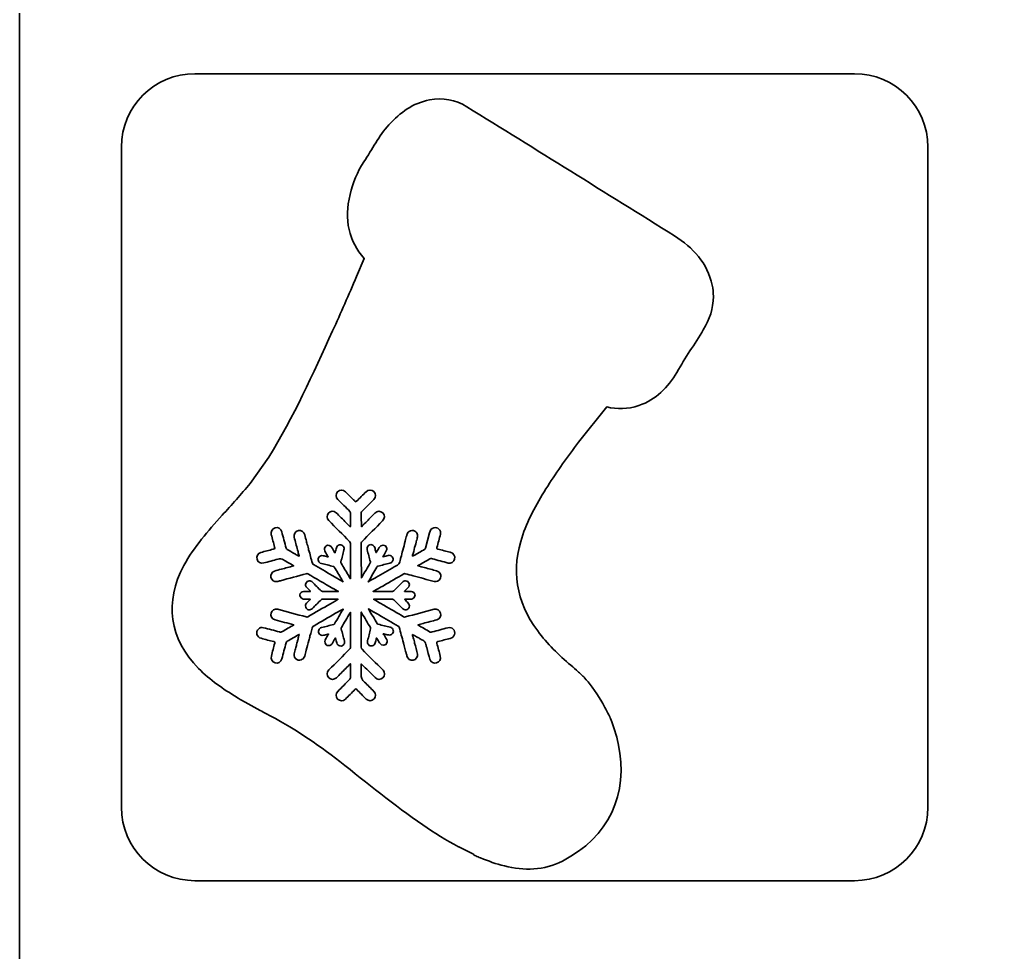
# Model space of a CAD drawing. Extents: x 33 to 2005, y -1071 to -21.
# Drawn here: x 32.9 to 300.2, y -810.9 to -553.9 of the extents above; entities that cross this region are included whole.
import ezdxf

# ---------------------------------------------------------------- set-up
doc = ezdxf.new("R2010")
doc.units = 0
doc.header["$MEASUREMENT"] = 0
doc.layers.add('Layer 1', color=7, linetype='Continuous', lineweight=0)

# ---------------------------------------------------------------- blocks, each defined once
blk = doc.blocks.new('Block_0')
at = {"layer": 'Layer 1', "color": 240, "lineweight": 35, "true_color": 0xed2024}
for points, knots in [([(753.8, -21.22), (753.8, -21.22), (84.26, -21.22), (84.26, -21.22), (55.91, -21.22), (32.93, -44.21), (32.93, -72.56), (32.93, -72.56), (32.93, -1043.07), (32.93, -1043.07), (32.93, -1056.71), (43.99, -1067.78), (57.63, -1067.78), (57.63, -1067.78), (780.43, -1067.78), (780.43, -1067.78), (794.08, -1067.78), (805.14, -1056.71), (805.14, -1043.07), (805.14, -1043.07), (805.14, -72.56), (805.14, -72.56), (805.14, -44.21), (782.15, -21.22), (753.8, -21.22)], [0, 0, 0, 0, 1, 1, 1, 2, 2, 2, 3, 3, 3, 4, 4, 4, 5, 5, 5, 6, 6, 6, 7, 7, 7, 8, 8, 8, 8]), ([(283.22, -770.85), (283.22, -782.02), (274.17, -791.07), (263, -791.07), (263, -791.07), (81.26, -791.07), (81.26, -791.07), (70.09, -791.07), (61.04, -782.02), (61.04, -770.85), (61.04, -770.85), (61.04, -589.11), (61.04, -589.11), (61.04, -577.94), (70.09, -568.89), (81.26, -568.89), (81.26, -568.89), (263, -568.89), (263, -568.89), (274.17, -568.89), (283.22, -577.94), (283.22, -589.11), (283.22, -589.11), (283.22, -770.85), (283.22, -770.85)], [0, 0, 0, 0, 1, 1, 1, 2, 2, 2, 3, 3, 3, 4, 4, 4, 5, 5, 5, 6, 6, 6, 7, 7, 7, 8, 8, 8, 8]), ([(223.82, -627.12), (222.4, -621.02), (218.56, -616.74), (213.41, -613.53), (194.35, -601.65), (175.27, -589.81), (156.18, -577.98), (153.03, -576.02), (149.55, -575.45), (145.9, -576.13), (141.33, -576.97), (137.83, -579.63), (134.75, -582.95), (131.93, -585.99), (130.14, -589.73), (127.85, -593.14), (125.98, -595.92), (124.83, -598.98), (124.02, -602.17), (122.29, -608.97), (123.75, -615.14), (127.91, -619.77), (127.91, -619.77), (125.82, -624.76), (125.82, -624.76), (123.66, -629.69), (121.51, -634.74), (119.2, -639.72), (113.75, -651.51), (108.51, -663.42), (101.61, -674.47), (101.61, -674.47), (96.5, -681.73), (96.5, -681.73), (94.03, -684.73), (91.39, -687.58), (88.79, -690.47), (84.9, -694.8), (81.04, -699.15), (78.23, -704.3), (72.81, -714.26), (74.29, -724.58), (82.28, -732.64), (85.43, -735.82), (89.09, -738.32), (92.9, -740.62), (93.01, -740.69), (93.1, -740.75), (93.2, -740.81), (93.2, -740.81), (93.2, -740.81), (93.2, -740.81), (93.2, -740.81), (93.22, -740.81), (93.22, -740.81), (94.02, -741.3), (94.65, -741.67), (95.16, -741.9), (95.16, -741.9), (99.29, -744.2), (99.29, -744.2), (99.86, -744.51), (100.34, -744.78), (100.82, -745.03), (108.06, -748.75), (114.8, -753.23), (121.19, -758.27), (128.73, -764.21), (136.17, -770.28), (144.09, -775.72), (147.25, -777.89), (150.48, -779.96), (153.94, -781.71), (153.94, -781.71), (154, -781.75), (154, -781.75), (154, -781.75), (157.99, -783.78), (157.99, -783.78), (158.12, -783.96), (158.32, -784.11), (158.64, -784.25), (159.08, -784.43), (159.51, -784.6), (159.94, -784.78), (159.94, -784.78), (159.98, -784.8), (159.98, -784.8), (162.12, -785.66), (164.28, -786.48), (166.54, -787.02), (172.01, -788.34), (177.38, -788.32), (182.54, -785.65), (195.27, -779.09), (200.89, -767.36), (197.92, -753.32), (197.42, -750.95), (196.7, -748.68), (195.76, -746.46), (195.72, -746.37), (195.7, -746.27), (195.65, -746.18), (195.61, -746.11), (195.59, -746.04), (195.55, -745.97), (194.92, -744.55), (194.2, -743.16), (193.37, -741.8), (191.54, -738.65), (189.83, -736.52), (188.63, -735.23), (188.64, -735.23), (188.66, -735.22), (188.67, -735.21), (188.49, -735.04), (188.32, -734.89), (188.15, -734.74), (187.37, -733.95), (186.9, -733.58), (186.9, -733.58), (186.21, -732.96), (185.55, -732.35), (184.86, -731.77), (181.5, -728.93), (178.36, -725.87), (175.73, -722.32), (169.71, -714.22), (168.31, -705.42), (171.61, -695.87), (173.28, -691.08), (175.73, -686.69), (178.47, -682.43), (181.11, -678.29), (184, -674.31), (186.92, -670.37), (186.92, -670.37), (194.75, -660.64), (194.75, -660.64), (197.58, -661.32), (200.52, -661.31), (203.62, -660.24), (208.3, -658.63), (211.61, -655.26), (214.05, -651.12), (216.39, -647.15), (218.94, -643.31), (221.35, -639.4), (223.08, -636.59), (224.11, -633.56), (224.11, -630.23), (224.08, -629.18), (224.06, -628.15), (223.82, -627.12)], [0, 0, 0, 0, 1, 1, 1, 2, 2, 2, 3, 3, 3, 4, 4, 4, 5, 5, 5, 6, 6, 6, 7, 7, 7, 8, 8, 8, 9, 9, 9, 10, 10, 10, 11, 11, 11, 12, 12, 12, 13, 13, 13, 14, 14, 14, 15, 15, 15, 16, 16, 16, 17, 17, 17, 18, 18, 18, 19, 19, 19, 20, 20, 20, 21, 21, 21, 22, 22, 22, 23, 23, 23, 24, 24, 24, 25, 25, 25, 26, 26, 26, 27, 27, 27, 28, 28, 28, 29, 29, 29, 30, 30, 30, 31, 31, 31, 32, 32, 32, 33, 33, 33, 34, 34, 34, 35, 35, 35, 36, 36, 36, 37, 37, 37, 38, 38, 38, 39, 39, 39, 40, 40, 40, 41, 41, 41, 42, 42, 42, 43, 43, 43, 44, 44, 44, 45, 45, 45, 46, 46, 46, 47, 47, 47, 48, 48, 48, 49, 49, 49, 50, 50, 50, 51, 51, 51, 51]), ([(152.82, -723.31), (152.64, -723.9), (152.2, -724.2), (151.63, -724.36), (150.5, -724.64), (149.37, -724.96), (148.24, -725.24), (147.94, -725.31), (147.84, -725.4), (147.94, -725.73), (148.27, -726.91), (148.58, -728.08), (148.89, -729.27), (149.11, -730.08), (148.68, -730.87), (147.88, -731.1), (147.08, -731.33), (146.29, -730.93), (146.04, -730.11), (145.72, -729.05), (145.44, -727.97), (145.17, -726.91), (145.08, -726.61), (144.98, -726.33), (144.94, -726.03), (144.89, -725.44), (144.55, -725.11), (144.05, -724.86), (143.73, -724.72), (143.44, -724.53), (143.14, -724.36), (142.87, -724.2), (142.61, -724.05), (142.34, -723.9), (141.97, -723.7), (141.59, -723.5), (141.23, -723.31), (141.25, -723.47), (141.29, -723.64), (141.31, -723.81), (141.39, -723.95), (141.45, -724.1), (141.44, -724.27), (141.57, -724.73), (141.77, -725.19), (141.81, -725.68), (142.14, -726.68), (142.42, -727.69), (142.62, -728.71), (142.77, -729.48), (142.17, -730.19), (141.37, -730.34), (140.62, -730.48), (139.9, -730), (139.7, -729.25), (139.61, -728.91), (139.53, -728.56), (139.44, -728.22), (139.42, -728.21), (139.42, -728.21), (139.42, -728.19), (139.36, -727.98), (139.3, -727.75), (139.23, -727.54), (139.11, -727.02), (138.97, -726.5), (138.84, -725.98), (138.74, -725.87), (138.75, -725.73), (138.72, -725.61), (138.34, -724.15), (137.95, -722.72), (137.56, -721.28), (137.53, -721.12), (137.42, -721.06), (137.3, -721), (135.52, -719.97), (133.74, -718.95), (131.98, -717.92), (131.52, -717.66), (131.07, -717.4), (130.62, -717.13), (130.62, -717.13), (130.59, -717.11), (130.59, -717.11), (130.59, -717.11), (129.87, -716.7), (129.87, -716.7), (129.87, -716.7), (129.85, -716.7), (129.85, -716.7), (129.85, -716.7), (129.08, -716.26), (129.08, -716.26), (129.13, -716.32), (129.17, -716.39), (129.21, -716.45), (129.96, -717.73), (130.73, -718.99), (131.47, -720.25), (131.54, -720.39), (131.65, -720.45), (131.78, -720.48), (132.88, -720.75), (133.99, -721.03), (135.09, -721.31), (135.42, -721.4), (135.67, -721.56), (135.82, -721.86), (136.04, -722.27), (136.01, -722.69), (135.71, -723.05), (135.42, -723.41), (135.03, -723.53), (134.59, -723.42), (134.15, -723.31), (133.74, -723.2), (133.31, -723.09), (133.27, -723.08), (133.23, -723.05), (133.17, -723.09), (133.17, -723.09), (133.26, -723.25), (133.26, -723.25), (133.54, -723.72), (133.83, -724.2), (134.12, -724.67), (134.26, -724.91), (134.29, -725.17), (134.23, -725.44), (134.01, -726.49), (132.63, -726.46), (132.16, -725.61), (131.92, -725.19), (131.65, -724.78), (131.4, -724.36), (131.38, -724.32), (131.37, -724.25), (131.29, -724.23), (131.28, -724.29), (131.26, -724.34), (131.26, -724.39), (131.14, -724.81), (131.05, -725.22), (130.93, -725.63), (130.82, -726.03), (130.54, -726.3), (130.14, -726.4), (129.74, -726.5), (129.38, -726.39), (129.09, -726.08), (128.82, -725.78), (128.76, -725.43), (128.85, -725.03), (129.13, -723.92), (129.41, -722.83), (129.68, -721.72), (129.71, -721.61), (129.71, -721.5), (129.65, -721.4), (128.85, -720.09), (128.07, -718.76), (127.27, -717.44), (127.21, -717.34), (127.16, -717.25), (127.1, -717.14), (127.1, -717.14), (127.1, -719.78), (127.1, -719.78), (127.1, -722.12), (127.1, -724.47), (127.09, -726.82), (127.09, -727.05), (127.16, -727.19), (127.32, -727.36), (129.26, -729.28), (131.18, -731.2), (133.11, -733.13), (133.64, -733.67), (133.62, -734.67), (133.09, -735.19), (132.44, -735.8), (131.54, -735.8), (130.9, -735.16), (129.68, -733.95), (128.48, -732.72), (127.25, -731.52), (127.23, -731.47), (127.18, -731.45), (127.1, -731.38), (127.1, -732.36), (127.18, -733.27), (127.07, -734.18), (126.97, -735.13), (127.32, -735.79), (128.02, -736.41), (128.92, -737.21), (129.74, -738.09), (130.59, -738.94), (131.18, -739.54), (131.2, -740.46), (130.63, -741.04), (130.03, -741.67), (129.07, -741.68), (128.45, -741.06), (127.58, -740.2), (126.71, -739.33), (125.86, -738.45), (125.66, -738.24), (125.54, -738.24), (125.35, -738.46), (124.49, -739.34), (123.62, -740.21), (122.73, -741.09), (122.13, -741.68), (121.19, -741.65), (120.6, -741.06), (120.02, -740.49), (120.02, -739.54), (120.62, -738.95), (121.72, -737.84), (122.83, -736.73), (123.96, -735.63), (124.08, -735.5), (124.12, -735.38), (124.12, -735.21), (124.12, -735.21), (124.12, -731.36), (124.12, -731.36), (123.66, -731.8), (123.26, -732.21), (122.85, -732.61), (121.99, -733.47), (121.15, -734.33), (120.29, -735.18), (119.65, -735.8), (118.74, -735.79), (118.13, -735.19), (117.54, -734.6), (117.58, -733.67), (118.22, -733.04), (120.13, -731.13), (122.04, -729.2), (123.96, -727.28), (124.04, -727.19), (124.12, -727.12), (124.12, -726.98), (124.12, -726.98), (124.12, -718.18), (124.12, -718.18), (124.12, -718.17), (124.12, -718.17), (124.12, -718.15), (124.12, -718.15), (124.12, -717.16), (124.12, -717.16), (124.08, -717.22), (124.06, -717.28), (124.02, -717.34), (123.22, -718.69), (122.44, -720.05), (121.65, -721.39), (121.57, -721.51), (121.55, -721.63), (121.6, -721.77), (121.88, -722.88), (122.18, -723.97), (122.46, -725.08), (122.54, -725.39), (122.52, -725.71), (122.34, -725.97), (122.07, -726.36), (121.69, -726.54), (121.24, -726.45), (120.79, -726.36), (120.49, -726.08), (120.37, -725.63), (120.27, -725.22), (120.16, -724.8), (120.04, -724.38), (120.02, -724.33), (120.04, -724.28), (119.98, -724.25), (119.98, -724.25), (119.89, -724.39), (119.89, -724.39), (119.61, -724.87), (119.32, -725.35), (119.05, -725.83), (118.91, -726.07), (118.69, -726.22), (118.43, -726.31), (117.4, -726.61), (116.76, -725.39), (117.27, -724.57), (117.54, -724.16), (117.78, -723.74), (118.02, -723.32), (118.05, -723.27), (118.1, -723.23), (118.08, -723.14), (118.02, -723.16), (117.97, -723.17), (117.91, -723.18), (117.5, -723.3), (117.08, -723.41), (116.68, -723.5), (116.27, -723.6), (115.91, -723.5), (115.62, -723.18), (115.33, -722.88), (115.25, -722.51), (115.39, -722.12), (115.52, -721.73), (115.8, -721.5), (116.19, -721.4), (117.3, -721.11), (118.4, -720.82), (119.51, -720.53), (119.63, -720.5), (119.7, -720.45), (119.77, -720.34), (120.53, -719.01), (121.3, -717.7), (122.09, -716.37), (122.09, -716.36), (122.1, -716.34), (122.11, -716.31), (122.11, -716.31), (121.95, -716.42), (121.95, -716.42), (121.95, -716.42), (121.93, -716.42), (121.93, -716.42), (121.93, -716.42), (120.04, -717.45), (120.04, -717.45), (118.07, -718.58), (116.1, -719.72), (114.13, -720.86), (113.85, -721.01), (113.64, -721.19), (113.58, -721.54), (113.47, -722.06), (113.31, -722.56), (113.17, -723.06), (113.17, -723.06), (112.98, -723.69), (112.98, -723.69), (112.92, -724.11), (112.78, -724.52), (112.67, -724.94), (112.41, -725.82), (112.22, -726.74), (111.92, -727.61), (111.8, -728.16), (111.66, -728.71), (111.53, -729.24), (111.47, -729.47), (111.36, -729.67), (111.19, -729.85), (111.11, -729.96), (111.03, -730.05), (110.87, -730.06), (110.46, -730.41), (109.84, -730.47), (109.33, -730.18), (108.81, -729.9), (108.47, -729.2), (108.6, -728.61), (108.65, -728.36), (108.67, -728.08), (108.81, -727.84), (108.92, -727.41), (108.98, -726.97), (109.17, -726.58), (109.25, -726.19), (109.3, -725.8), (109.45, -725.44), (109.52, -725.15), (109.61, -724.86), (109.69, -724.56), (109.79, -724.15), (109.89, -723.75), (110.02, -723.25), (109.41, -723.6), (108.86, -723.9), (108.31, -724.22), (107.78, -724.53), (107.25, -724.86), (106.71, -725.15), (106.52, -725.25), (106.44, -725.39), (106.39, -725.59), (106, -727.05), (105.62, -728.53), (105.22, -729.99), (104.98, -730.87), (104.18, -731.33), (103.35, -731.11), (102.53, -730.88), (102.1, -730.08), (102.34, -729.22), (102.64, -728.03), (102.95, -726.84), (103.28, -725.67), (103.36, -725.39), (103.28, -725.31), (103.02, -725.25), (101.86, -724.96), (100.68, -724.66), (99.52, -724.34), (98.31, -724), (97.92, -722.62), (98.79, -721.78), (99.17, -721.41), (99.64, -721.28), (100.15, -721.41), (101.62, -721.79), (103.08, -722.18), (104.55, -722.59), (104.85, -722.67), (105.09, -722.64), (105.37, -722.47), (106.39, -721.86), (107.44, -721.28), (108.53, -720.64), (107.63, -720.4), (106.8, -720.17), (105.95, -719.95), (105.09, -719.72), (104.2, -719.5), (103.35, -719.25), (102.42, -718.98), (101.98, -718.17), (102.25, -717.34), (102.5, -716.55), (103.28, -716.15), (104.09, -716.36), (106.71, -717.07), (109.33, -717.76), (111.96, -718.45), (112.11, -718.51), (112.22, -718.51), (112.38, -718.42), (114.46, -717.22), (116.55, -716.02), (118.63, -714.82), (118.63, -714.82), (119.88, -714.08), (119.88, -714.08), (119.88, -714.08), (120.71, -713.59), (120.71, -713.59), (120.71, -713.59), (119.83, -713.59), (119.83, -713.59), (118.68, -713.59), (117.52, -713.59), (116.35, -713.59), (116.23, -713.59), (116.15, -713.64), (116.06, -713.71), (115.25, -714.53), (114.44, -715.33), (113.64, -716.14), (113.35, -716.42), (113.01, -716.55), (112.61, -716.46), (112.2, -716.37), (111.92, -716.12), (111.81, -715.73), (111.69, -715.33), (111.77, -714.96), (112.06, -714.66), (112.36, -714.34), (112.67, -714.05), (112.97, -713.75), (113.01, -713.71), (113.05, -713.67), (113.08, -713.62), (113.02, -713.57), (112.96, -713.59), (112.91, -713.59), (112.41, -713.59), (111.94, -713.57), (111.44, -713.59), (110.48, -713.64), (109.75, -712.45), (110.53, -711.73), (110.74, -711.54), (110.97, -711.44), (111.25, -711.44), (111.25, -711.44), (113.08, -711.44), (113.08, -711.44), (113.1, -711.36), (113.05, -711.34), (113.02, -711.31), (113.02, -711.31), (112.1, -710.39), (112.1, -710.39), (111.76, -710.06), (111.67, -709.65), (111.82, -709.23), (111.99, -708.79), (112.33, -708.54), (112.8, -708.52), (113.12, -708.49), (113.4, -708.63), (113.64, -708.87), (114.44, -709.67), (115.24, -710.48), (116.05, -711.29), (116.15, -711.39), (116.25, -711.44), (116.41, -711.44), (116.41, -711.44), (120.8, -711.44), (120.8, -711.44), (120.8, -711.44), (119.85, -710.9), (119.85, -710.9), (119.85, -710.9), (119.79, -710.87), (119.79, -710.87), (119.77, -710.87), (119.75, -710.86), (119.74, -710.84), (119.61, -710.78), (119.49, -710.7), (119.36, -710.63), (119.36, -710.63), (119.26, -710.58), (119.26, -710.58), (116.94, -709.24), (114.65, -707.92), (112.36, -706.59), (112.21, -706.51), (112.11, -706.53), (111.97, -706.56), (109.61, -707.2), (107.24, -707.84), (104.86, -708.47), (104.55, -708.56), (104.23, -708.66), (103.9, -708.71), (103.12, -708.82), (102.42, -708.34), (102.21, -707.59), (102.03, -706.89), (102.44, -706.09), (103.17, -705.83), (103.81, -705.62), (104.45, -705.48), (105.09, -705.3), (106.22, -705), (107.34, -704.7), (108.53, -704.39), (107.53, -703.8), (106.56, -703.29), (105.64, -702.69), (105.14, -702.37), (104.71, -702.37), (104.2, -702.54), (102.88, -702.91), (101.54, -703.26), (100.23, -703.6), (99.39, -703.81), (98.62, -703.37), (98.39, -702.59), (98.16, -701.74), (98.59, -700.96), (99.45, -700.71), (100.59, -700.39), (101.72, -700.1), (102.84, -699.81), (103.35, -699.68), (103.35, -699.68), (103.22, -699.21), (102.93, -698.08), (102.63, -696.96), (102.33, -695.82), (102.09, -694.91), (102.53, -694.16), (103.42, -693.91), (104.18, -693.69), (104.98, -694.16), (105.2, -695), (105.62, -696.5), (106.03, -698), (106.4, -699.51), (106.45, -699.68), (106.53, -699.77), (106.68, -699.86), (107.39, -700.26), (108.1, -700.66), (108.8, -701.08), (108.94, -701.15), (109.09, -701.2), (109.18, -701.34), (109.37, -701.46), (109.6, -701.5), (109.76, -701.66), (109.81, -701.64), (109.88, -701.71), (109.93, -701.71), (109.95, -701.71), (109.98, -701.71), (110, -701.66), (109.91, -701.26), (109.74, -700.88), (109.7, -700.46), (109.65, -700.32), (109.6, -700.18), (109.56, -700.02), (109.25, -698.86), (108.92, -697.7), (108.63, -696.52), (108.41, -695.66), (108.92, -694.88), (109.79, -694.69), (110.56, -694.52), (111.34, -695.04), (111.55, -695.86), (111.69, -696.45), (111.85, -697.04), (112.01, -697.63), (112.05, -697.79), (112.08, -697.96), (112.14, -698.1), (112.28, -698.62), (112.41, -699.14), (112.55, -699.66), (112.58, -699.78), (112.59, -699.9), (112.61, -700.02), (113.05, -701.21), (113.26, -702.45), (113.63, -703.66), (113.69, -703.84), (113.77, -703.95), (113.93, -704.04), (115.65, -705.04), (117.36, -706.02), (119.07, -707.01), (119.07, -707.01), (119.32, -707.15), (119.32, -707.15), (119.32, -707.15), (122.1, -708.77), (122.1, -708.77), (121.95, -708.52), (121.8, -708.27), (121.66, -708.01), (121.66, -708.01), (121.65, -708.01), (121.65, -708.01), (121, -706.93), (120.35, -705.83), (119.69, -704.73), (119.63, -704.63), (119.55, -704.58), (119.44, -704.54), (118.32, -704.28), (117.22, -703.99), (116.11, -703.71), (115.71, -703.62), (115.43, -703.38), (115.3, -702.99), (115.16, -702.6), (115.24, -702.23), (115.52, -701.93), (115.81, -701.61), (116.16, -701.5), (116.58, -701.6), (117, -701.69), (117.4, -701.8), (117.82, -701.9), (117.87, -701.92), (117.92, -701.93), (117.99, -701.94), (117.99, -701.87), (117.94, -701.83), (117.92, -701.78), (117.68, -701.36), (117.43, -700.93), (117.18, -700.53), (116.64, -699.72), (117.27, -698.49), (118.3, -698.77), (118.57, -698.86), (118.78, -699), (118.93, -699.25), (119.21, -699.74), (119.5, -700.2), (119.77, -700.68), (119.77, -700.68), (119.86, -700.83), (119.86, -700.83), (119.93, -700.79), (119.93, -700.74), (119.94, -700.69), (120.04, -700.27), (120.16, -699.86), (120.26, -699.43), (120.37, -698.99), (120.66, -698.7), (121.11, -698.61), (121.57, -698.52), (121.95, -698.7), (122.21, -699.08), (122.4, -699.35), (122.43, -699.66), (122.35, -699.99), (122.07, -701.08), (121.8, -702.18), (121.51, -703.28), (121.48, -703.43), (121.48, -703.54), (121.57, -703.68), (122.2, -704.74), (122.85, -705.81), (123.49, -706.88), (123.69, -707.23), (123.9, -707.59), (124.12, -707.94), (124.12, -707.94), (124.12, -698.24), (124.12, -698.24), (124.13, -698), (124.06, -697.84), (123.88, -697.66), (121.97, -695.77), (120.07, -693.86), (118.16, -691.94), (117.59, -691.38), (117.57, -690.47), (118.11, -689.87), (118.64, -689.28), (119.56, -689.19), (120.16, -689.76), (121.13, -690.66), (122.04, -691.59), (122.96, -692.51), (123.32, -692.88), (123.69, -693.25), (124.07, -693.63), (124.16, -693.48), (124.12, -693.35), (124.12, -693.22), (124.12, -693.22), (124.12, -689.83), (124.12, -689.83), (124.12, -689.67), (124.1, -689.55), (123.96, -689.41), (122.87, -688.32), (121.79, -687.22), (120.68, -686.14), (120.04, -685.5), (120, -684.59), (120.58, -683.97), (121.18, -683.36), (122.11, -683.34), (122.77, -683.99), (123.4, -684.59), (124.02, -685.22), (124.63, -685.84), (124.89, -686.1), (125.15, -686.35), (125.38, -686.61), (125.54, -686.79), (125.63, -686.8), (125.82, -686.61), (126.68, -685.73), (127.57, -684.86), (128.43, -683.99), (129.06, -683.37), (129.99, -683.34), (130.6, -683.95), (131.21, -684.56), (131.18, -685.49), (130.54, -686.14), (129.43, -687.22), (128.32, -688.33), (127.23, -689.43), (127.15, -689.5), (127.1, -689.57), (127.1, -689.69), (127.1, -690.97), (127.1, -692.27), (127.18, -693.63), (127.69, -693.1), (128.2, -692.58), (128.71, -692.05), (129.41, -691.33), (130.13, -690.64), (130.84, -689.92), (131.53, -689.22), (132.42, -689.19), (133.07, -689.83), (133.68, -690.41), (133.64, -691.33), (132.97, -692.02), (131.07, -693.92), (129.17, -695.83), (127.25, -697.74), (127.15, -697.84), (127.1, -697.94), (127.1, -698.09), (127.1, -700.74), (127.1, -703.4), (127.15, -706.09), (127.15, -706.09), (127.15, -707.73), (127.15, -707.73), (127.18, -707.65), (127.24, -707.57), (127.27, -707.5), (128.04, -706.2), (128.8, -704.88), (129.57, -703.58), (129.64, -703.48), (129.64, -703.38), (129.61, -703.28), (129.32, -702.17), (129.03, -701.06), (128.74, -699.96), (128.64, -699.57), (128.7, -699.21), (128.98, -698.91), (129.26, -698.6), (129.61, -698.49), (130.01, -698.58), (130.43, -698.68), (130.7, -698.94), (130.81, -699.35), (130.93, -699.76), (131.04, -700.18), (131.14, -700.58), (131.15, -700.64), (131.18, -700.69), (131.19, -700.74), (131.26, -700.72), (131.28, -700.65), (131.31, -700.62), (131.56, -700.19), (131.81, -699.78), (132.05, -699.35), (132.51, -698.49), (133.89, -698.46), (134.12, -699.51), (134.18, -699.77), (134.15, -700.04), (134.01, -700.27), (133.73, -700.76), (133.45, -701.24), (133.16, -701.71), (133.16, -701.71), (133.09, -701.87), (133.09, -701.87), (133.14, -701.9), (133.18, -701.87), (133.23, -701.85), (133.64, -701.75), (134.07, -701.64), (134.48, -701.52), (134.94, -701.41), (135.32, -701.52), (135.61, -701.88), (135.92, -702.24), (135.95, -702.66), (135.75, -703.08), (135.59, -703.37), (135.34, -703.54), (135.01, -703.62), (133.92, -703.91), (132.82, -704.2), (131.71, -704.48), (131.57, -704.52), (131.48, -704.59), (131.4, -704.72), (130.68, -705.95), (129.98, -707.17), (129.26, -708.4), (129.18, -708.54), (129.09, -708.66), (129.02, -708.8), (129.02, -708.8), (129.78, -708.37), (129.78, -708.37), (129.78, -708.37), (130.99, -707.68), (130.99, -707.68), (130.99, -707.68), (131.14, -707.59), (131.14, -707.59), (131.15, -707.59), (131.15, -707.59), (131.15, -707.59), (132.84, -706.6), (134.54, -705.62), (136.22, -704.65), (136.33, -704.57), (136.45, -704.49), (136.58, -704.46), (137.36, -704.18), (137.73, -703.6), (137.81, -702.8), (137.82, -702.74), (137.86, -702.68), (137.88, -702.62), (137.92, -702.45), (137.97, -702.27), (138.01, -702.08), (138.2, -701.43), (138.37, -700.77), (138.56, -700.1), (138.78, -699.25), (139.01, -698.42), (139.22, -697.57), (139.39, -697.05), (139.44, -696.5), (139.66, -696.01), (139.65, -695.89), (139.69, -695.8), (139.75, -695.71), (139.85, -695.2), (140.2, -694.91), (140.66, -694.76), (141.22, -694.57), (141.75, -694.66), (142.16, -695.07), (142.49, -695.39), (142.64, -695.74), (142.64, -696.13), (142.64, -696.31), (142.61, -696.49), (142.55, -696.68), (142.54, -696.89), (142.44, -697.08), (142.38, -697.28), (142.36, -697.31), (142.36, -697.33), (142.35, -697.36), (142.19, -698.02), (142.03, -698.7), (141.81, -699.35), (141.64, -700.06), (141.48, -700.78), (141.24, -701.49), (141.24, -701.49), (141.23, -701.5), (141.23, -701.51), (141.19, -701.71), (141.25, -701.75), (141.43, -701.65), (142.5, -701.04), (143.56, -700.41), (144.64, -699.8), (144.74, -699.74), (144.76, -699.66), (144.79, -699.55), (144.79, -699.55), (145.92, -695.27), (145.92, -695.27), (146.09, -694.63), (146.38, -694.1), (147.08, -693.91), (148.15, -693.63), (149.19, -694.58), (148.92, -695.66), (148.63, -696.88), (148.3, -698.09), (147.94, -699.3), (147.84, -699.63), (147.94, -699.71), (148.24, -699.78), (149.35, -700.06), (150.46, -700.36), (151.57, -700.65), (152.57, -700.91), (153.03, -701.6), (152.83, -702.52), (152.66, -703.31), (151.82, -703.82), (151.05, -703.62), (149.58, -703.23), (148.13, -702.84), (146.69, -702.43), (146.36, -702.35), (146.11, -702.38), (145.83, -702.56), (144.81, -703.17), (143.78, -703.75), (142.69, -704.38), (143.33, -704.56), (143.91, -704.71), (144.49, -704.87), (145.62, -705.16), (146.76, -705.45), (147.87, -705.78), (148.93, -706.09), (149.32, -707.07), (148.82, -708.01), (148.53, -708.54), (147.8, -708.85), (147.19, -708.68), (145.25, -708.17), (143.34, -707.65), (141.4, -707.13), (140.67, -706.94), (139.95, -706.76), (139.22, -706.56), (139.08, -706.51), (138.97, -706.53), (138.84, -706.6), (136.96, -707.68), (135.08, -708.77), (133.2, -709.86), (132.81, -710.1), (132.4, -710.32), (131.98, -710.57), (131.98, -710.57), (131.95, -710.58), (131.95, -710.58), (131.88, -710.63), (131.81, -710.67), (131.73, -710.7), (131.72, -710.7), (131.71, -710.7), (131.71, -710.72), (131.71, -710.72), (131.7, -710.72), (131.7, -710.72), (131.7, -710.72), (131.33, -710.92), (131.33, -710.92), (131.33, -710.92), (131.32, -710.92), (131.32, -710.92), (131.32, -710.92), (130.38, -711.44), (130.38, -711.44), (130.38, -711.44), (135.71, -711.44), (135.71, -711.44), (135.86, -711.44), (135.96, -711.39), (136.08, -711.29), (136.87, -710.48), (137.68, -709.67), (138.49, -708.87), (138.72, -708.63), (139.01, -708.49), (139.32, -708.52), (139.79, -708.54), (140.13, -708.79), (140.29, -709.23), (140.45, -709.65), (140.36, -710.06), (140.03, -710.39), (139.71, -710.7), (139.41, -711), (139.11, -711.31), (139.07, -711.34), (139.02, -711.36), (139.03, -711.44), (139.03, -711.44), (140.86, -711.44), (140.86, -711.44), (141.15, -711.44), (141.39, -711.54), (141.59, -711.73), (142.38, -712.45), (141.64, -713.64), (140.67, -713.59), (140.19, -713.57), (139.7, -713.59), (139.2, -713.59), (139.16, -713.59), (139.09, -713.57), (139.04, -713.62), (139.08, -713.67), (139.12, -713.71), (139.16, -713.75), (139.46, -714.05), (139.76, -714.34), (140.06, -714.66), (140.34, -714.96), (140.43, -715.33), (140.32, -715.73), (140.19, -716.12), (139.92, -716.37), (139.51, -716.46), (139.11, -716.55), (138.76, -716.42), (138.48, -716.14), (137.67, -715.33), (136.86, -714.53), (136.05, -713.71), (135.98, -713.64), (135.89, -713.59), (135.76, -713.59), (134.11, -713.59), (132.45, -713.59), (130.8, -713.59), (130.8, -713.59), (130.49, -713.59), (130.49, -713.59), (130.49, -713.59), (131.31, -714.06), (131.31, -714.06), (131.31, -714.06), (131.96, -714.45), (131.96, -714.45), (131.98, -714.45), (131.98, -714.45), (131.98, -714.45), (132.43, -714.72), (132.88, -714.98), (133.34, -715.25), (135.15, -716.3), (136.97, -717.34), (138.79, -718.39), (138.95, -718.5), (139.09, -718.51), (139.27, -718.45), (141.89, -717.75), (144.53, -717.04), (147.16, -716.35), (147.97, -716.12), (148.74, -716.6), (148.98, -717.45), (149.19, -718.17), (148.75, -718.99), (147.97, -719.22), (146.71, -719.58), (145.42, -719.89), (144.16, -720.25), (143.67, -720.38), (143.21, -720.5), (142.7, -720.64), (143.86, -721.31), (144.98, -721.97), (146.09, -722.62), (146.29, -722.72), (146.47, -722.62), (146.66, -722.59), (148.1, -722.19), (149.54, -721.8), (150.97, -721.42), (152.16, -721.12), (153.15, -722.13), (152.82, -723.31)], [0, 0, 0, 0, 1, 1, 1, 2, 2, 2, 3, 3, 3, 4, 4, 4, 5, 5, 5, 6, 6, 6, 7, 7, 7, 8, 8, 8, 9, 9, 9, 10, 10, 10, 11, 11, 11, 12, 12, 12, 13, 13, 13, 14, 14, 14, 15, 15, 15, 16, 16, 16, 17, 17, 17, 18, 18, 18, 19, 19, 19, 20, 20, 20, 21, 21, 21, 22, 22, 22, 23, 23, 23, 24, 24, 24, 25, 25, 25, 26, 26, 26, 27, 27, 27, 28, 28, 28, 29, 29, 29, 30, 30, 30, 31, 31, 31, 32, 32, 32, 33, 33, 33, 34, 34, 34, 35, 35, 35, 36, 36, 36, 37, 37, 37, 38, 38, 38, 39, 39, 39, 40, 40, 40, 41, 41, 41, 42, 42, 42, 43, 43, 43, 44, 44, 44, 45, 45, 45, 46, 46, 46, 47, 47, 47, 48, 48, 48, 49, 49, 49, 50, 50, 50, 51, 51, 51, 52, 52, 52, 53, 53, 53, 54, 54, 54, 55, 55, 55, 56, 56, 56, 57, 57, 57, 58, 58, 58, 59, 59, 59, 60, 60, 60, 61, 61, 61, 62, 62, 62, 63, 63, 63, 64, 64, 64, 65, 65, 65, 66, 66, 66, 67, 67, 67, 68, 68, 68, 69, 69, 69, 70, 70, 70, 71, 71, 71, 72, 72, 72, 73, 73, 73, 74, 74, 74, 75, 75, 75, 76, 76, 76, 77, 77, 77, 78, 78, 78, 79, 79, 79, 80, 80, 80, 81, 81, 81, 82, 82, 82, 83, 83, 83, 84, 84, 84, 85, 85, 85, 86, 86, 86, 87, 87, 87, 88, 88, 88, 89, 89, 89, 90, 90, 90, 91, 91, 91, 92, 92, 92, 93, 93, 93, 94, 94, 94, 95, 95, 95, 96, 96, 96, 97, 97, 97, 98, 98, 98, 99, 99, 99, 100, 100, 100, 101, 101, 101, 102, 102, 102, 103, 103, 103, 104, 104, 104, 105, 105, 105, 106, 106, 106, 107, 107, 107, 108, 108, 108, 109, 109, 109, 110, 110, 110, 111, 111, 111, 112, 112, 112, 113, 113, 113, 114, 114, 114, 115, 115, 115, 116, 116, 116, 117, 117, 117, 118, 118, 118, 119, 119, 119, 120, 120, 120, 121, 121, 121, 122, 122, 122, 123, 123, 123, 124, 124, 124, 125, 125, 125, 126, 126, 126, 127, 127, 127, 128, 128, 128, 129, 129, 129, 130, 130, 130, 131, 131, 131, 132, 132, 132, 133, 133, 133, 134, 134, 134, 135, 135, 135, 136, 136, 136, 137, 137, 137, 138, 138, 138, 139, 139, 139, 140, 140, 140, 141, 141, 141, 142, 142, 142, 143, 143, 143, 144, 144, 144, 145, 145, 145, 146, 146, 146, 147, 147, 147, 148, 148, 148, 149, 149, 149, 150, 150, 150, 151, 151, 151, 152, 152, 152, 153, 153, 153, 154, 154, 154, 155, 155, 155, 156, 156, 156, 157, 157, 157, 158, 158, 158, 159, 159, 159, 160, 160, 160, 161, 161, 161, 162, 162, 162, 163, 163, 163, 164, 164, 164, 165, 165, 165, 166, 166, 166, 167, 167, 167, 168, 168, 168, 169, 169, 169, 170, 170, 170, 171, 171, 171, 172, 172, 172, 173, 173, 173, 174, 174, 174, 175, 175, 175, 176, 176, 176, 177, 177, 177, 178, 178, 178, 179, 179, 179, 180, 180, 180, 181, 181, 181, 182, 182, 182, 183, 183, 183, 184, 184, 184, 185, 185, 185, 186, 186, 186, 187, 187, 187, 188, 188, 188, 189, 189, 189, 190, 190, 190, 191, 191, 191, 192, 192, 192, 193, 193, 193, 194, 194, 194, 195, 195, 195, 196, 196, 196, 197, 197, 197, 198, 198, 198, 199, 199, 199, 200, 200, 200, 201, 201, 201, 202, 202, 202, 203, 203, 203, 204, 204, 204, 205, 205, 205, 206, 206, 206, 207, 207, 207, 208, 208, 208, 209, 209, 209, 210, 210, 210, 211, 211, 211, 212, 212, 212, 213, 213, 213, 214, 214, 214, 215, 215, 215, 216, 216, 216, 217, 217, 217, 218, 218, 218, 219, 219, 219, 220, 220, 220, 221, 221, 221, 222, 222, 222, 223, 223, 223, 224, 224, 224, 225, 225, 225, 226, 226, 226, 227, 227, 227, 228, 228, 228, 229, 229, 229, 230, 230, 230, 231, 231, 231, 232, 232, 232, 233, 233, 233, 234, 234, 234, 235, 235, 235, 236, 236, 236, 237, 237, 237, 238, 238, 238, 239, 239, 239, 240, 240, 240, 241, 241, 241, 242, 242, 242, 243, 243, 243, 244, 244, 244, 245, 245, 245, 246, 246, 246, 247, 247, 247, 248, 248, 248, 249, 249, 249, 250, 250, 250, 251, 251, 251, 252, 252, 252, 253, 253, 253, 254, 254, 254, 255, 255, 255, 256, 256, 256, 257, 257, 257, 258, 258, 258, 259, 259, 259, 260, 260, 260, 261, 261, 261, 262, 262, 262, 263, 263, 263, 264, 264, 264, 265, 265, 265, 266, 266, 266, 267, 267, 267, 268, 268, 268, 269, 269, 269, 270, 270, 270, 271, 271, 271, 272, 272, 272, 273, 273, 273, 274, 274, 274, 275, 275, 275, 276, 276, 276, 277, 277, 277, 278, 278, 278, 279, 279, 279, 280, 280, 280, 281, 281, 281, 282, 282, 282, 283, 283, 283, 284, 284, 284, 285, 285, 285, 286, 286, 286, 287, 287, 287, 288, 288, 288, 289, 289, 289, 290, 290, 290, 291, 291, 291, 292, 292, 292, 293, 293, 293, 294, 294, 294, 295, 295, 295, 296, 296, 296, 297, 297, 297, 298, 298, 298, 299, 299, 299, 300, 300, 300, 301, 301, 301, 302, 302, 302, 303, 303, 303, 304, 304, 304, 305, 305, 305, 306, 306, 306, 307, 307, 307, 308, 308, 308, 309, 309, 309, 310, 310, 310, 311, 311, 311, 312, 312, 312, 313, 313, 313, 314, 314, 314, 315, 315, 315, 316, 316, 316, 317, 317, 317, 318, 318, 318, 319, 319, 319, 320, 320, 320, 321, 321, 321, 322, 322, 322, 323, 323, 323, 324, 324, 324, 325, 325, 325, 326, 326, 326, 327, 327, 327, 328, 328, 328, 329, 329, 329, 330, 330, 330, 331, 331, 331, 332, 332, 332, 333, 333, 333, 334, 334, 334, 335, 335, 335, 336, 336, 336, 337, 337, 337, 338, 338, 338, 339, 339, 339, 340, 340, 340, 341, 341, 341, 342, 342, 342, 343, 343, 343, 344, 344, 344, 345, 345, 345, 346, 346, 346, 347, 347, 347, 348, 348, 348, 349, 349, 349, 350, 350, 350, 351, 351, 351, 352, 352, 352, 353, 353, 353, 354, 354, 354, 355, 355, 355, 356, 356, 356, 357, 357, 357, 358, 358, 358, 359, 359, 359, 360, 360, 360, 361, 361, 361, 362, 362, 362, 363, 363, 363, 364, 364, 364, 365, 365, 365, 366, 366, 366, 367, 367, 367, 368, 368, 368, 369, 369, 369, 370, 370, 370, 371, 371, 371, 372, 372, 372, 373, 373, 373, 374, 374, 374, 375, 375, 375, 376, 376, 376, 377, 377, 377, 378, 378, 378, 379, 379, 379, 380, 380, 380, 381, 381, 381, 382, 382, 382, 383, 383, 383, 384, 384, 384, 385, 385, 385, 385])]:
    blk.add_open_spline(points, degree=3, knots=knots, dxfattribs=at)

msp = doc.modelspace()

# ---------------------------------------------------------------- block references
at = {"layer": 'Layer 1'}
msp.add_blockref('Block_0', (0, 0), dxfattribs=at)

doc.saveas('drawing.dxf')
